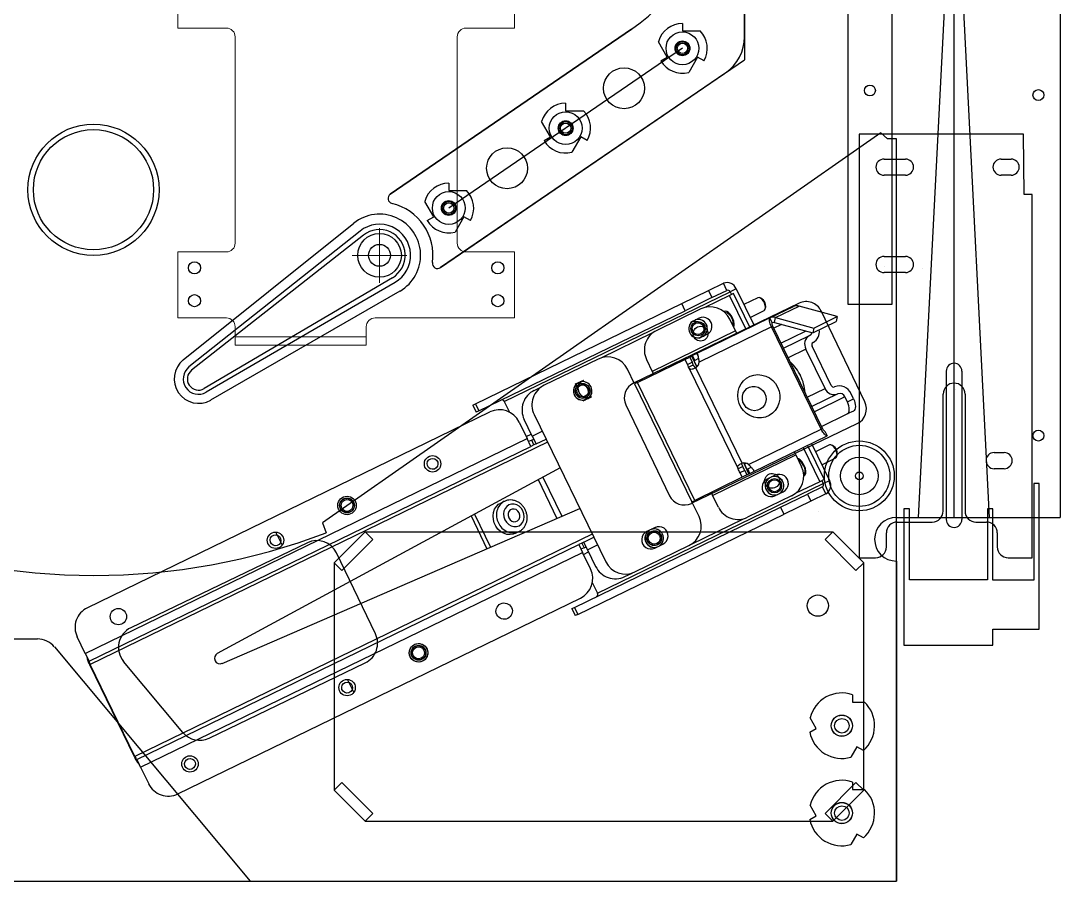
# Model space of a CAD drawing. Extents: x 407 to 427.3, y 512.5 to 558.5.
# Drawn here: x 415.35 to 427.25, y 512.5 to 522.35 of the extents above; entities that cross this region are included whole.
import ezdxf

# ---------------------------------------------------------------- set-up
doc = ezdxf.new("R2010")
doc.units = 0
doc.header["$LTSCALE"] = 2.6966
doc.header["$MEASUREMENT"] = 0
for name, color, linetype in [('Z0_BOTCOMP', 4, 'Continuous'), ('Z0_CUT250', 6, 'Continuous'), ('Z0_CUT500', 5, 'Continuous'), ('Z0_PLASTICS', 37, 'Continuous'), ('Z0_RUBBER', 6, 'Continuous'), ('Z0_TOPCOMP', 6, 'Continuous')]:
    doc.layers.add(name, color=color, linetype=linetype)

msp = doc.modelspace()

# ---------------------------------------------------------------- linework, layer by layer
at = {"layer": 'Z0_BOTCOMP', "color": 4, "linetype": 'Continuous', "lineweight": 25}
for p, q in [((424.821, 519.102), (424.821, 524.513)), ((425.321, 524.513), (425.321, 519.102)), ((422.925, 522.32), (422.925, 522.235)), ((422.925, 522.235), (423.128, 522.235)), ((422.752, 521.935), (422.65, 522.111)), ((422.678, 521.893), (422.752, 521.935)), ((423.098, 521.935), (422.997, 521.759)), ((423.172, 521.893), (423.098, 521.935)), ((421.588, 521.406), (421.588, 521.321)), ((421.588, 521.321), (421.791, 521.321)), ((421.415, 521.021), (421.313, 521.197)), ((421.341, 520.978), (421.415, 521.021)), ((421.761, 521.021), (421.659, 520.845)), ((421.835, 520.978), (421.761, 521.021)), ((424.95, 521.052), (424.95, 516.202)), ((426.83, 521.052), (424.95, 521.052)), ((426.837, 520.362), (426.83, 521.052)), ((425.233, 520.767), (425.478, 520.767)), ((426.573, 520.767), (426.688, 520.767)), ((425.14, 520.675), (425.14, 520.675)), ((425.57, 520.675), (425.57, 520.675)), ((426.48, 520.675), (426.48, 520.675)), ((426.78, 520.675), (426.78, 520.675)), ((425.478, 520.582), (425.233, 520.582)), ((426.688, 520.582), (426.573, 520.582)), ((420.25, 520.492), (420.25, 520.407)), ((420.25, 520.407), (420.453, 520.407)), ((420.077, 520.107), (419.976, 520.283)), ((426.93, 520.362), (426.837, 520.362)), ((426.93, 516.202), (426.93, 520.362)), ((420.003, 520.064), (420.077, 520.107)), ((420.423, 520.107), (420.322, 519.931)), ((420.497, 520.064), (420.423, 520.107)), ((425.233, 519.652), (425.478, 519.652)), ((425.478, 519.467), (425.233, 519.467)), ((425.241, 519.539), (425.241, 519.539)), ((425.67, 519.513), (425.67, 519.513)), ((423.224, 519.262), (423.395, 519.345)), ((423.434, 519.264), (423.395, 519.345)), ((420.885, 517.991), (423.471, 519.248)), ((422.917, 519.112), (423.224, 519.262)), ((423.463, 519.206), (423.18, 519.068)), ((423.224, 519.262), (423.263, 519.181)), ((423.263, 519.181), (423.434, 519.264)), ((423.51, 519.228), (423.463, 519.206)), ((423.653, 518.815), (423.463, 519.206)), ((423.541, 519.282), (423.471, 519.248)), ((423.471, 519.248), (423.486, 519.217)), ((423.7, 518.837), (423.51, 519.228)), ((423.541, 519.282), (423.746, 518.86)), ((420.556, 517.964), (422.917, 519.112)), ((422.956, 519.031), (422.917, 519.112)), ((423.263, 519.181), (422.956, 519.031)), ((423.788, 519.18), (423.629, 519.102)), ((423.789, 519.18), (423.788, 519.18)), ((423.804, 519.181), (423.789, 519.18)), ((423.82, 519.174), (423.804, 519.181)), ((423.833, 519.168), (423.816, 519.177)), ((423.837, 519.16), (423.82, 519.174)), ((423.852, 519.14), (423.837, 519.16)), ((423.865, 519.116), (423.852, 519.14)), ((423.873, 519.091), (423.865, 519.116)), ((423.876, 519.068), (423.873, 519.091)), ((423.992, 518.953), (424.261, 519.084)), ((424.698, 518.964), (424.261, 519.084)), ((425.321, 519.102), (424.821, 519.102)), ((420.595, 517.884), (422.956, 519.031)), ((423.134, 519.051), (422.63, 518.806)), ((423.414, 519.025), (423.399, 519.021)), ((423.414, 519.025), (423.399, 519.021)), ((423.415, 519.025), (423.402, 519.022)), ((423.432, 519.021), (423.414, 519.025)), ((423.433, 519.021), (423.414, 519.025)), ((423.433, 519.021), (423.415, 519.025)), ((423.452, 519.009), (423.432, 519.021)), ((423.452, 519.009), (423.433, 519.021)), ((423.452, 519.009), (423.433, 519.021)), ((423.471, 518.99), (423.452, 519.009)), ((423.471, 518.99), (423.452, 519.009)), ((423.471, 518.99), (423.452, 519.009)), ((423.489, 518.966), (423.471, 518.99)), ((423.489, 518.966), (423.471, 518.99)), ((423.489, 518.966), (423.471, 518.99)), ((423.503, 518.938), (423.489, 518.966)), ((423.503, 518.938), (423.489, 518.966)), ((423.503, 518.938), (423.489, 518.966)), ((423.7, 518.955), (423.86, 519.032)), ((423.86, 519.032), (423.865, 519.036)), ((423.865, 519.036), (423.873, 519.048)), ((423.873, 519.048), (423.876, 519.068)), ((423.875, 519.056), (423.878, 519.075)), ((423.927, 518.948), (424.195, 519.078)), ((423.02, 518.901), (423.112, 518.946)), ((423.927, 518.948), (423.091, 518.541)), ((423.945, 518.845), (423.115, 518.442)), ((423.533, 518.801), (423.468, 518.936)), ((423.513, 518.91), (423.503, 518.938)), ((423.513, 518.909), (423.503, 518.938)), ((423.513, 518.909), (423.503, 518.938)), ((423.518, 518.882), (423.513, 518.91)), ((423.518, 518.882), (423.513, 518.909)), ((423.518, 518.882), (423.513, 518.909)), ((423.513, 518.843), (423.517, 518.858)), ((423.513, 518.843), (423.517, 518.858)), ((423.513, 518.843), (423.517, 518.857)), ((423.517, 518.857), (423.518, 518.882)), ((423.517, 518.858), (423.518, 518.882)), ((423.517, 518.858), (423.518, 518.882)), ((423.92, 518.936), (423.923, 518.943)), ((423.92, 518.925), (423.92, 518.936)), ((423.921, 518.912), (423.92, 518.925)), ((423.925, 518.897), (423.921, 518.912)), ((423.923, 518.943), (423.927, 518.948)), ((423.93, 518.88), (423.925, 518.897)), ((423.953, 518.894), (423.927, 518.948)), ((423.937, 518.863), (423.93, 518.88)), ((423.945, 518.845), (423.937, 518.863)), ((423.96, 518.853), (423.945, 518.845)), ((424.513, 517.676), (423.945, 518.845)), ((423.951, 518.889), (423.952, 518.892)), ((423.951, 518.885), (423.951, 518.889)), ((423.951, 518.88), (423.951, 518.885)), ((423.952, 518.873), (423.951, 518.88)), ((423.952, 518.892), (423.953, 518.894)), ((423.955, 518.867), (423.952, 518.873)), ((423.957, 518.86), (423.955, 518.867)), ((423.96, 518.853), (423.957, 518.86)), ((424.529, 517.684), (423.96, 518.853)), ((424.061, 518.874), (423.971, 518.83)), ((423.979, 518.896), (423.992, 518.953)), ((423.979, 518.896), (424.417, 518.776)), ((423.992, 518.953), (424.43, 518.833)), ((424.417, 518.776), (424.685, 518.906)), ((424.43, 518.833), (424.698, 518.964)), ((424.698, 518.964), (424.685, 518.906)), ((421.994, 518.491), (422.587, 518.78)), ((423.533, 518.801), (422.58, 518.337)), ((423.204, 518.757), (423.112, 518.713)), ((423.551, 518.765), (423.533, 518.801)), ((424.053, 518.661), (424.335, 518.798)), ((424.082, 518.602), (424.381, 518.747)), ((424.381, 518.747), (424.381, 518.747)), ((424.43, 518.833), (424.417, 518.776)), ((424.628, 518.176), (424.409, 518.626)), ((424.42, 518.666), (424.42, 518.666)), ((422.954, 518.474), (423.008, 518.501)), ((423.031, 518.512), (423.008, 518.501)), ((423.008, 518.501), (423.036, 518.441)), ((423.035, 518.514), (423.031, 518.512)), ((423.031, 518.512), (423.091, 518.389)), ((423.031, 518.512), (423.031, 518.512)), ((423.091, 518.389), (423.031, 518.512)), ((423.041, 518.517), (423.035, 518.514)), ((423.061, 518.46), (423.035, 518.514)), ((423.091, 518.541), (423.041, 518.517)), ((423.068, 518.463), (423.041, 518.517)), ((423.102, 518.517), (423.091, 518.541)), ((424.339, 518.592), (424.135, 518.493)), ((424.558, 518.142), (424.339, 518.592)), ((421.961, 518.478), (421.343, 518.178)), ((422.409, 518.209), (422.954, 518.474)), ((422.514, 518.472), (422.58, 518.337)), ((422.954, 518.474), (422.982, 518.414)), ((422.982, 518.414), (423.036, 518.441)), ((422.995, 518.386), (423.562, 517.221)), ((422.996, 518.385), (423.049, 518.412)), ((423.061, 518.46), (423.057, 518.458)), ((423.068, 518.463), (423.061, 518.46)), ((423.11, 518.483), (423.068, 518.463)), ((423.609, 517.285), (423.078, 518.378)), ((423.086, 518.4), (423.106, 518.409)), ((422.377, 518.194), (422.295, 518.363)), ((422.58, 518.337), (422.598, 518.301)), ((423.625, 518.23), (423.66, 518.259)), ((423.66, 518.259), (423.7, 518.281)), ((423.7, 518.281), (423.744, 518.295)), ((423.744, 518.295), (423.789, 518.299)), ((423.789, 518.299), (423.835, 518.295)), ((423.835, 518.295), (423.879, 518.282)), ((423.879, 518.282), (423.921, 518.261)), ((423.921, 518.261), (423.958, 518.232)), ((424.231, 518.297), (424.246, 518.268)), ((424.246, 518.268), (424.258, 518.24)), ((421.229, 518.119), (421.312, 518.16)), ((421.791, 518.234), (421.698, 518.189)), ((422.409, 518.209), (422.377, 518.194)), ((422.377, 518.194), (423.033, 516.845)), ((423.065, 516.86), (422.409, 518.209)), ((423.562, 518.108), (423.576, 518.153)), ((423.576, 518.153), (423.597, 518.194)), ((423.597, 518.194), (423.625, 518.23)), ((423.639, 518.115), (423.663, 518.139)), ((423.663, 518.139), (423.692, 518.155)), ((423.692, 518.155), (423.725, 518.164)), ((423.725, 518.164), (423.759, 518.164)), ((423.759, 518.164), (423.792, 518.155)), ((423.792, 518.155), (423.822, 518.138)), ((423.822, 518.138), (423.848, 518.114)), ((423.958, 518.232), (423.989, 518.197)), ((423.989, 518.197), (424.014, 518.156)), ((424.014, 518.156), (424.031, 518.112)), ((424.354, 518.043), (424.558, 518.142)), ((424.666, 518.16), (424.666, 518.16)), ((421.79, 518), (421.882, 518.045)), ((423.558, 518.062), (423.562, 518.108)), ((423.562, 518.014), (423.558, 518.062)), ((423.575, 517.969), (423.562, 518.014)), ((423.611, 518.018), (423.612, 518.052)), ((423.618, 517.983), (423.611, 518.018)), ((423.612, 518.052), (423.622, 518.086)), ((423.622, 518.086), (423.639, 518.115)), ((423.848, 518.114), (423.867, 518.084)), ((423.867, 518.084), (423.878, 518.051)), ((423.882, 518.016), (423.876, 517.982)), ((423.878, 518.051), (423.882, 518.016)), ((424.039, 518.018), (424.03, 517.972)), ((424.031, 518.112), (424.039, 518.065)), ((424.039, 518.065), (424.039, 518.018)), ((424.705, 518.079), (424.407, 517.934)), ((424.786, 518.045), (424.436, 517.875)), ((424.705, 518.079), (424.705, 518.079)), ((424.813, 517.989), (424.786, 518.045)), ((424.813, 517.989), (424.883, 518.023)), ((424.883, 518.023), (424.856, 518.079)), ((424.883, 518.023), (424.893, 518)), ((425.91, 516.737), (425.91, 518.077)), ((426.051, 518.129), (426.051, 518.129)), ((426.16, 518.077), (426.16, 516.737)), ((420.526, 517.95), (420.556, 517.964)), ((420.526, 517.95), (420.565, 517.869)), ((420.556, 517.964), (420.595, 517.884)), ((420.885, 517.991), (420.944, 517.869)), ((423.595, 517.926), (423.575, 517.969)), ((423.624, 517.888), (423.595, 517.926)), ((423.634, 517.952), (423.618, 517.983)), ((423.656, 517.925), (423.634, 517.952)), ((423.684, 517.904), (423.656, 517.925)), ((423.716, 517.891), (423.684, 517.904)), ((423.815, 517.903), (423.784, 517.891)), ((423.842, 517.924), (423.815, 517.903)), ((423.863, 517.95), (423.842, 517.924)), ((423.876, 517.982), (423.863, 517.95)), ((424.013, 517.929), (423.988, 517.89)), ((424.03, 517.972), (424.013, 517.929)), ((424.823, 517.966), (424.813, 517.989)), ((424.83, 517.943), (424.823, 517.966)), ((424.834, 517.921), (424.83, 517.943)), ((424.835, 517.901), (424.834, 517.921)), ((424.834, 517.883), (424.835, 517.901)), ((424.899, 517.902), (424.892, 517.89)), ((424.893, 518), (424.9, 517.978)), ((424.904, 517.917), (424.899, 517.902)), ((424.9, 517.978), (424.904, 517.956)), ((424.904, 517.956), (424.905, 517.935)), ((424.905, 517.935), (424.904, 517.917)), ((416.111, 515.631), (420.72, 517.872)), ((420.595, 517.884), (420.565, 517.869)), ((421.205, 517.596), (421.113, 517.785)), ((421.227, 517.843), (422.047, 516.157)), ((423.658, 517.855), (423.624, 517.888)), ((423.698, 517.83), (423.658, 517.855)), ((423.741, 517.813), (423.698, 517.83)), ((423.75, 517.886), (423.716, 517.891)), ((423.786, 517.804), (423.741, 517.813)), ((423.784, 517.891), (423.75, 517.886)), ((423.832, 517.805), (423.786, 517.804)), ((423.877, 517.814), (423.832, 517.805)), ((423.918, 517.832), (423.877, 517.814)), ((423.956, 517.858), (423.918, 517.832)), ((423.988, 517.89), (423.956, 517.858)), ((424.518, 517.706), (424.812, 517.849)), ((424.882, 517.883), (424.812, 517.849)), ((424.812, 517.849), (424.821, 517.856)), ((424.821, 517.856), (424.829, 517.868)), ((424.829, 517.868), (424.834, 517.883)), ((424.892, 517.89), (424.882, 517.883)), ((421.055, 517.757), (421.147, 517.567)), ((423.682, 517.272), (424.513, 517.676)), ((424.529, 517.684), (424.513, 517.676)), ((424.522, 517.659), (424.513, 517.676)), ((424.532, 517.642), (424.522, 517.659)), ((424.532, 517.677), (424.529, 517.684)), ((424.536, 517.67), (424.532, 517.677)), ((424.54, 517.664), (424.536, 517.67)), ((424.544, 517.66), (424.54, 517.664)), ((424.548, 517.656), (424.544, 517.66)), ((424.552, 517.653), (424.548, 517.656)), ((416.088, 515.108), (421.147, 517.567)), ((421.136, 517.59), (421.194, 517.619)), ((421.19, 517.478), (421.147, 517.567)), ((421.199, 517.549), (421.164, 517.532)), ((421.199, 517.549), (421.222, 517.56)), ((421.225, 517.495), (421.199, 517.549)), ((421.205, 517.596), (421.32, 517.652)), ((421.205, 517.596), (421.249, 517.506)), ((421.249, 517.506), (421.364, 517.562)), ((423.742, 517.19), (424.583, 517.599)), ((424.542, 517.628), (424.532, 517.642)), ((424.552, 517.616), (424.542, 517.628)), ((424.555, 517.652), (424.552, 517.653)), ((424.561, 517.607), (424.552, 517.616)), ((424.557, 517.653), (424.555, 517.652)), ((424.557, 517.653), (424.583, 517.599)), ((424.57, 517.601), (424.561, 517.607)), ((424.577, 517.598), (424.57, 517.601)), ((424.583, 517.599), (424.577, 517.598)), ((416.131, 515.018), (421.19, 517.478)), ((421.381, 517.527), (416.145, 514.981)), ((421.225, 517.495), (421.19, 517.478)), ((421.249, 517.506), (421.225, 517.495)), ((424.309, 517.466), (424.499, 517.074)), ((424.356, 517.488), (424.546, 517.097)), ((424.402, 517.511), (424.608, 517.088)), ((424.608, 517.494), (424.448, 517.416)), ((424.609, 517.494), (424.608, 517.494)), ((424.623, 517.495), (424.609, 517.494)), ((424.64, 517.488), (424.623, 517.495)), ((424.652, 517.481), (424.636, 517.49)), ((424.657, 517.474), (424.64, 517.488)), ((424.672, 517.453), (424.657, 517.474)), ((424.685, 517.43), (424.672, 517.453)), ((424.693, 517.405), (424.685, 517.43)), ((423.271, 516.916), (424.224, 517.38)), ((424.224, 517.38), (424.207, 517.416)), ((424.224, 517.38), (424.29, 517.245)), ((424.252, 517.335), (424.245, 517.338)), ((424.252, 517.335), (424.245, 517.337)), ((424.252, 517.335), (424.245, 517.337)), ((424.272, 517.323), (424.252, 517.335)), ((424.272, 517.323), (424.252, 517.335)), ((424.272, 517.323), (424.252, 517.335)), ((424.291, 517.304), (424.272, 517.323)), ((424.291, 517.304), (424.272, 517.323)), ((424.291, 517.304), (424.272, 517.323)), ((424.309, 517.28), (424.291, 517.304)), ((424.309, 517.28), (424.291, 517.304)), ((424.308, 517.28), (424.291, 517.304)), ((424.52, 517.268), (424.68, 517.346)), ((424.68, 517.346), (424.685, 517.349)), ((424.685, 517.349), (424.693, 517.362)), ((424.696, 517.381), (424.693, 517.405)), ((424.693, 517.362), (424.696, 517.381)), ((424.695, 517.37), (424.698, 517.388)), ((426.493, 517.407), (426.608, 517.407)), ((421.524, 517.233), (417.6, 515.107)), ((423.616, 517.248), (423.562, 517.221)), ((423.638, 517.203), (423.584, 517.176)), ((423.626, 517.288), (423.687, 517.163)), ((423.687, 517.163), (423.626, 517.288)), ((423.632, 517.275), (423.654, 517.286)), ((423.638, 517.203), (423.663, 517.151)), ((423.665, 517.219), (423.661, 517.217)), ((423.665, 517.219), (423.672, 517.222)), ((423.691, 517.165), (423.665, 517.219)), ((423.672, 517.222), (423.711, 517.241)), ((423.698, 517.168), (423.672, 517.222)), ((423.698, 517.168), (423.742, 517.19)), ((424.323, 517.252), (424.308, 517.28)), ((424.323, 517.252), (424.309, 517.28)), ((424.323, 517.252), (424.309, 517.28)), ((424.311, 517.258), (424.321, 517.231)), ((424.326, 517.182), (424.32, 517.165)), ((424.321, 517.231), (424.327, 517.205)), ((424.333, 517.223), (424.323, 517.252)), ((424.333, 517.223), (424.323, 517.252)), ((424.333, 517.223), (424.323, 517.252)), ((424.327, 517.205), (424.326, 517.182)), ((424.337, 517.196), (424.333, 517.223)), ((424.338, 517.196), (424.333, 517.223)), ((424.338, 517.196), (424.333, 517.223)), ((424.337, 517.171), (424.338, 517.196)), ((424.337, 517.171), (424.338, 517.196)), ((424.337, 517.171), (424.337, 517.196)), ((426.361, 517.221), (426.361, 517.221)), ((426.608, 517.222), (426.493, 517.222)), ((426.661, 517.203), (426.661, 517.203)), ((421.273, 517.097), (421.488, 516.654)), ((421.327, 517.126), (421.545, 516.679)), ((423.609, 517.125), (423.065, 516.86)), ((423.584, 517.176), (423.609, 517.125)), ((423.663, 517.151), (423.609, 517.125)), ((423.663, 517.151), (423.687, 517.163)), ((423.691, 517.165), (423.687, 517.163)), ((423.687, 517.163), (423.687, 517.163)), ((423.691, 517.165), (423.698, 517.168)), ((423.987, 517.148), (423.895, 517.103)), ((424.499, 517.074), (424.217, 516.937)), ((424.32, 517.165), (424.314, 517.157)), ((424.315, 517.138), (424.319, 517.14)), ((424.315, 517.138), (424.32, 517.14)), ((424.317, 517.139), (424.319, 517.14)), ((424.319, 517.14), (424.33, 517.152)), ((424.319, 517.14), (424.331, 517.152)), ((424.32, 517.14), (424.331, 517.152)), ((424.33, 517.152), (424.337, 517.171)), ((424.331, 517.152), (424.337, 517.171)), ((424.331, 517.152), (424.337, 517.171)), ((424.546, 517.097), (424.499, 517.074)), ((424.522, 517.086), (424.538, 517.054)), ((424.538, 517.054), (424.608, 517.088)), ((421.952, 515.797), (424.538, 517.054)), ((423.253, 516.952), (423.271, 516.916)), ((423.986, 516.914), (424.079, 516.959)), ((424.528, 517.016), (424.356, 516.932)), ((424.567, 516.935), (424.528, 517.016)), ((420.821, 516.815), (420.844, 516.829)), ((420.885, 516.848), (420.845, 516.829)), ((423.033, 516.845), (423.065, 516.86)), ((423.115, 516.676), (423.033, 516.845)), ((423.337, 516.781), (423.271, 516.916)), ((424.174, 516.911), (423.671, 516.666)), ((424.049, 516.783), (424.356, 516.932)), ((424.396, 516.851), (424.088, 516.702)), ((424.356, 516.932), (424.396, 516.851)), ((424.567, 516.935), (424.396, 516.851)), ((417.655, 514.994), (421.75, 516.768)), ((420.757, 516.682), (420.762, 516.722)), ((420.762, 516.722), (420.775, 516.758)), ((420.775, 516.758), (420.795, 516.79)), ((420.795, 516.79), (420.821, 516.815)), ((420.882, 516.737), (420.878, 516.705)), ((420.878, 516.705), (420.881, 516.671)), ((420.894, 516.767), (420.882, 516.737)), ((420.913, 516.791), (420.894, 516.767)), ((420.938, 516.808), (420.913, 516.791)), ((420.938, 516.733), (420.93, 516.71)), ((420.93, 516.71), (420.93, 516.685)), ((420.967, 516.817), (420.938, 516.808)), ((420.954, 516.75), (420.938, 516.733)), ((420.974, 516.76), (420.954, 516.75)), ((420.997, 516.817), (420.967, 516.817)), ((420.997, 516.761), (420.974, 516.76)), ((421.028, 516.808), (420.997, 516.817)), ((421.02, 516.754), (420.997, 516.761)), ((421.04, 516.738), (421.02, 516.754)), ((421.056, 516.792), (421.028, 516.808)), ((421.054, 516.717), (421.04, 516.738)), ((421.062, 516.692), (421.054, 516.717)), ((421.081, 516.768), (421.056, 516.792)), ((421.099, 516.739), (421.081, 516.768)), ((421.111, 516.706), (421.099, 516.739)), ((421.114, 516.672), (421.111, 516.706)), ((421.688, 515.635), (424.049, 516.783)), ((424.088, 516.702), (424.049, 516.783)), ((420.505, 516.681), (420.687, 516.307)), ((420.545, 516.702), (420.729, 516.325)), ((420.76, 516.642), (420.757, 516.682)), ((420.77, 516.602), (420.76, 516.642)), ((420.789, 516.565), (420.77, 516.602)), ((420.881, 516.671), (420.893, 516.638)), ((420.893, 516.638), (420.911, 516.609)), ((420.911, 516.609), (420.936, 516.585)), ((420.93, 516.685), (420.938, 516.66)), ((420.936, 516.585), (420.964, 516.569)), ((420.938, 516.66), (420.952, 516.639)), ((420.952, 516.639), (420.972, 516.623)), ((420.972, 516.623), (420.995, 516.616)), ((420.995, 516.616), (421.018, 516.617)), ((421.018, 516.617), (421.038, 516.627)), ((421.038, 516.627), (421.054, 516.644)), ((421.054, 516.644), (421.062, 516.667)), ((421.054, 516.569), (421.079, 516.586)), ((421.062, 516.667), (421.062, 516.692)), ((421.079, 516.586), (421.098, 516.61)), ((421.098, 516.61), (421.11, 516.64)), ((421.11, 516.64), (421.114, 516.672)), ((421.728, 515.554), (424.088, 516.702)), ((423.03, 516.36), (423.624, 516.649)), ((425.385, 516.612), (425.785, 516.612)), ((426.285, 516.612), (426.405, 516.612)), ((421.893, 516.474), (416.657, 513.928)), ((418.342, 516.35), (418.271, 516.497)), ((420.813, 516.531), (420.789, 516.565)), ((420.843, 516.504), (420.813, 516.531)), ((420.878, 516.484), (420.843, 516.504)), ((420.914, 516.471), (420.878, 516.484)), ((420.951, 516.468), (420.914, 516.471)), ((420.987, 516.473), (420.951, 516.468)), ((420.964, 516.569), (420.995, 516.56)), ((421.013, 516.483), (420.987, 516.473)), ((420.995, 516.56), (421.025, 516.56)), ((421.013, 516.483), (421.053, 516.502)), ((421.025, 516.56), (421.054, 516.569)), ((422.611, 516.548), (422.518, 516.503)), ((425.26, 516.327), (425.26, 516.487)), ((426.53, 516.487), (426.53, 516.327)), ((416.678, 513.894), (421.737, 516.354)), ((421.772, 516.371), (421.737, 516.354)), ((421.737, 516.354), (421.78, 516.264)), ((421.795, 516.382), (421.772, 516.371)), ((421.772, 516.371), (421.798, 516.317)), ((421.795, 516.382), (421.91, 516.438)), ((421.839, 516.293), (421.795, 516.382)), ((421.839, 516.293), (421.954, 516.349)), ((422.61, 516.314), (422.702, 516.359)), ((416.722, 513.805), (421.78, 516.264)), ((421.798, 516.317), (421.763, 516.3)), ((421.872, 516.075), (421.78, 516.264)), ((421.791, 516.241), (421.85, 516.27)), ((421.798, 516.317), (421.821, 516.328)), ((421.839, 516.293), (421.931, 516.103)), ((422.381, 516.042), (423, 516.342)), ((424.95, 516.202), (425.135, 516.202)), ((426.655, 516.202), (426.93, 516.202)), ((422.265, 515.988), (422.348, 516.028)), ((421.893, 515.919), (421.952, 515.797)), ((417.148, 513.5), (421.757, 515.741)), ((421.658, 515.621), (421.688, 515.635)), ((421.688, 515.635), (421.728, 515.554)), ((421.658, 515.621), (421.698, 515.54)), ((421.728, 515.554), (421.698, 515.54)), ((416.088, 515.108), (415.996, 515.297)), ((416.088, 515.108), (416.131, 515.018)), ((416.131, 515.018), (416.105, 515.072)), ((416.105, 515.072), (416.105, 515.072)), ((416.131, 515.018), (416.131, 515.018)), ((416.145, 514.981), (416.139, 514.978)), ((416.651, 513.925), (416.139, 514.978)), ((416.657, 513.928), (416.145, 514.981)), ((419.162, 514.663), (419.091, 514.811)), ((424.871, 514.635), (424.871, 514.55)), ((424.871, 514.55), (425.01, 514.55)), ((424.456, 514.25), (424.386, 514.371)), ((424.382, 514.208), (424.456, 514.25)), ((424.923, 514.04), (424.854, 513.92)), ((424.997, 513.998), (424.923, 514.04)), ((416.657, 513.928), (416.651, 513.925)), ((416.722, 513.805), (416.678, 513.894)), ((416.678, 513.894), (416.678, 513.894)), ((416.678, 513.894), (416.704, 513.84)), ((416.704, 513.84), (416.704, 513.84)), ((416.722, 513.805), (416.814, 513.615)), ((424.871, 513.635), (424.871, 513.55)), ((424.871, 513.55), (425.01, 513.55)), ((424.456, 513.25), (424.386, 513.371)), ((424.382, 513.208), (424.456, 513.25)), ((424.923, 513.04), (424.854, 512.92)), ((424.997, 512.998), (424.923, 513.04))]:
    msp.add_line(p, q, dxfattribs=at)
at = {"layer": 'Z0_BOTCOMP', "color": 4, "linetype": 'Continuous', "lineweight": 5}
for p, q in [((417.148, 522.267), (417.148, 523.022)), ((421.002, 523.022), (421.002, 522.267)), ((417.148, 522.267), (417.704, 522.267)), ((420.447, 522.267), (421.002, 522.267)), ((417.804, 519.804), (417.804, 522.167)), ((420.346, 519.804), (420.346, 522.167)), ((419.457, 519.352), (419.457, 519.977)), ((417.704, 519.704), (417.148, 519.704)), ((417.148, 518.948), (417.148, 519.704)), ((421.002, 519.704), (420.447, 519.704)), ((421.002, 518.948), (421.002, 519.704)), ((419.77, 519.665), (419.144, 519.665)), ((417.148, 518.948), (417.704, 518.948)), ((417.804, 518.848), (417.804, 518.638)), ((419.305, 518.638), (419.305, 518.848)), ((419.406, 518.948), (421.002, 518.948)), ((417.804, 518.731), (419.305, 518.731)), ((417.804, 518.638), (419.305, 518.638)), ((424.48, 516.737), (424.48, 516.737)), ((424.48, 516.737), (424.48, 516.737))]:
    msp.add_line(p, q, dxfattribs=at)
at = {"layer": 'Z0_BOTCOMP', "color": 4, "linetype": 'Continuous', "lineweight": 25}
for centre, radius in [((422.925, 522.035), 0.085), ((422.925, 522.035), 0.059), ((421.588, 521.121), 0.085), ((421.588, 521.121), 0.059), ((420.25, 520.207), 0.085), ((420.25, 520.207), 0.059), ((423.104, 518.826), 0.082), ((420.064, 517.278), 0.0938), ((423.979, 517.027), 0.082), ((423.979, 517.027), 0.068), ((419.085, 516.802), 0.106), ((419.085, 516.802), 0.106), ((418.266, 516.403), 0.0938), ((416.467, 515.529), 0.0938), ((419.904, 515.115), 0.106), ((419.086, 514.717), 0.0938), ((424.75, 514.28), 0.121), ((424.75, 514.28), 0.0835), ((417.287, 513.843), 0.0938), ((424.75, 513.28), 0.121), ((424.75, 513.28), 0.0835)]:
    msp.add_circle(centre, radius, dxfattribs=at)
for centre, radius, start, end in [((422.925, 522.035), 0.285, 90, 164.5679), ((422.925, 522.035), 0.285, -30, 44.5679), ((422.925, 522.035), 0.285, -150, -75.4321), ((421.588, 521.121), 0.285, 90, 164.5679), ((421.588, 521.121), 0.285, -30, 44.5679), ((421.588, 521.121), 0.285, -150, -75.4321), ((425.233, 520.675), 0.0925, 90, 180), ((425.478, 520.675), 0.0925, 0, 90), ((426.573, 520.675), 0.0925, 90, 180), ((426.688, 520.675), 0.0925, 0, 90), ((425.233, 520.675), 0.0925, 180, -90), ((425.478, 520.675), 0.0925, -90, 0), ((426.573, 520.675), 0.0925, 180, -90), ((426.688, 520.675), 0.0925, -90, 0), ((420.25, 520.207), 0.285, 90, 164.5679), ((420.25, 520.207), 0.285, -30, 44.5679), ((420.25, 520.207), 0.285, -150, -75.4321), ((425.233, 519.56), 0.0925, 90, 180), ((425.233, 519.56), 0.0925, 180, -90), ((425.478, 519.56), 0.0925, 0, 90), ((425.478, 519.56), 0.0925, -90, 0), ((421.452, 517.953), 0.25, 115.9302, -154.0693), ((426.035, 518.077), 0.125, 90, 180), ((426.035, 518.077), 0.125, 0, 90), ((426.493, 517.315), 0.0925, 90, 180), ((426.493, 517.315), 0.0925, 180, -90), ((426.608, 517.315), 0.0925, 0, 90), ((426.608, 517.315), 0.0925, -90, 0), ((424.065, 517.135), 0.25, -64.0694, 25.9303), ((423.561, 516.891), 0.25, -154.0696, -64.0695), ((425.785, 516.737), 0.125, -90, 0), ((426.285, 516.737), 0.125, 180, -90), ((425.385, 516.487), 0.125, 90, 180), ((426.405, 516.487), 0.125, 0, 90), ((425.135, 516.327), 0.125, -90, 0), ((426.655, 516.327), 0.125, 180, -90), ((422.272, 516.266), 0.25, -154.0693, -64.0696), ((422.156, 516.213), 0.25, -154.0696, -64.0696), ((424.75, 514.28), 0.375, 71.1354, 166.023), ((424.75, 514.28), 0.375, -48.8646, 46.023), ((424.75, 514.28), 0.375, -168.8646, -73.977), ((417.038, 513.725), 0.25, -154.0699, -64.0693), ((424.75, 513.28), 0.375, 71.1354, 166.023), ((424.75, 513.28), 0.375, -48.8646, 46.023), ((424.75, 513.28), 0.375, -168.8646, -73.977)]:
    msp.add_arc(centre, radius, start, end, dxfattribs=at)
for centre, major_axis, start_param, end_param in [((419.457, 519.665), (-0.25, 0), 4.712389, 10.995574), ((420.812, 519.522), (-0.069, 0), 4.712389, 10.995574), ((423.436, 519.24), (0.105, 0.042), 0, 1.560525), ((420.812, 519.146), (-0.069, 0), 4.712389, 10.995574), ((423.445, 519.238), (0.0261, 0.0106), 0, 1.560466), ((423.243, 518.826), (-0.109, 0.225), 4.712389, 6.28318), ((423.78, 519.085), (0.0979, -0.01), 0, 1.107818), ((424.236, 518.994), (0.025, 0.0898), 0, 0.721327), ((423.403, 518.918), (0.0876, 0.0261), 0, 1.166155), ((423.104, 518.826), (-0.059, 0.0881), 0, 2.866652), ((423.104, 518.826), (-0.0866, -0.0619), 4.712389, 7.517903), ((423.104, 518.826), (0.0612, 0.0297), 4.712389, 10.995574), ((423.104, 518.826), (0.105, -0.013), 0, 2.012069), ((423.104, 518.826), (0.0866, 0.0619), 4.712389, 7.517925), ((423.158, 518.852), (0.0459, -0.0944), 0, 3.141593), ((423.387, 518.884), (0.118, -0.024), 0, 0.726157), ((423.967, 518.864), (0.025, 0.0898), 0, 0.721358), ((423.969, 518.86), (-0.0359, 0.01), 4.712389, 5.433891), ((422.739, 518.581), (-0.109, 0.225), 0, 1.570805), ((423.104, 518.826), (0.0881, 0.059), 4.712389, 5.567043), ((424.438, 518.649), (-0.0576, 0.0984), 0, 1.56049), ((424.357, 518.795), (0.0475, 0.0239), 4.712389, 5.506865), ((424.355, 518.787), (0.065, -0.121), 0, 1.254608), ((424.435, 518.641), (-0.0254, -0.0148), 4.712389, 6.272931), ((422.07, 518.253), (-0.109, 0.225), 4.712389, 6.28318), ((421.716, 517.809), (1.28, 0.576), 0, 0.022713), ((421.769, 517.836), (1.28, 0.576), 0, 0.022713), ((423.031, 518.448), (0.0698, 0.0467), 4.712389, 5.621516), ((423.811, 518.057), (0.468, 0.227), 0, 0.382714), ((423.811, 518.057), (0.518, 0.037), 0, 0.382714), ((421.783, 518.113), (-0.0619, 0.0866), 0, 2.805514), ((421.783, 518.113), (-0.059, 0.0881), 0, 0.854654), ((421.783, 518.113), (0.0737, 0.0359), 4.712389, 10.995574), ((421.783, 518.113), (0.0612, 0.0297), 4.712389, 10.995574), ((421.783, 518.113), (0.0881, 0.059), 4.712389, 7.579062), ((421.783, 518.113), (0.0866, 0.0619), 4.712389, 7.517925), ((424.663, 518.185), (0.043, -0.106), 4.712389, 6.272879), ((424.655, 518.187), (-0.0272, -0.0111), 0, 1.560542), ((424.72, 518.024), (0.136, 0.055), 0, 1.560516), ((420.859, 517.981), (-0.0106, 0.0261), 4.712389, 6.272943), ((421.338, 517.894), (-0.109, 0.225), 0, 1.570805), ((421.783, 518.113), (-0.105, 0.013), 0, 2.012038), ((424.728, 518.022), (0.0575, 0.0234), 0, 1.560536), ((420.83, 517.647), (0.225, 0.109), 0, 1.570791), ((424.6, 517.398), (0.01, 0.0979), 4.712389, 5.820207), ((424.199, 517.213), (-0.045, 0.111), 4.712389, 5.438546), ((422.301, 516.554), (1.284, 0.622), 0, 0.035247), ((423.632, 517.204), (0.0504, 0.068), 0, 0.911864), ((422.357, 516.582), (1.281, 0.621), 0, 0.035327), ((423.941, 517.008), (-0.0944, -0.0459), 4.712389, 7.853982), ((423.979, 517.027), (-0.0619, 0.0866), 0, 2.805514), ((423.979, 517.027), (-0.059, 0.0881), 0, 0.854654), ((423.979, 517.027), (0.0881, 0.059), 4.712389, 7.579062), ((423.979, 517.027), (0.0619, -0.0866), 0, 2.805536), ((424.033, 517.053), (0.0459, -0.0944), 0, 3.141593), ((424.51, 517.032), (0.0974, 0.057), 4.712389, 6.272886), ((423.979, 517.027), (-0.013, -0.105), 4.712389, 6.724427), ((424.513, 517.04), (0.0142, -0.0243), 0, 1.560353), ((419.085, 516.802), (0.0737, 0.0359), 4.712389, 10.995574), ((420.974, 516.693), (-0.089, 0.156), 0, 1.578379), ((420.986, 516.669), (0.066, -0.167), 4.712389, 6.2821), ((422.89, 516.567), (0.109, -0.225), 0, 1.570791), ((422.564, 516.409), (-0.0944, -0.0459), 4.712389, 7.853982), ((422.602, 516.427), (-0.0866, -0.0619), 4.712389, 7.517903), ((422.602, 516.427), (-0.0881, -0.059), 4.712389, 5.567043), ((422.602, 516.427), (0.0881, 0.059), 4.712389, 7.579062), ((422.602, 516.427), (0.0866, 0.0619), 4.712389, 7.517925), ((422.656, 516.453), (0.0459, -0.0944), 0, 3.141593), ((422.602, 516.427), (-0.013, -0.105), 4.712389, 6.724427), ((421.648, 515.966), (0.225, 0.109), 4.712389, 6.28318), ((421.928, 515.783), (0.0142, -0.0243), 0, 1.560441), ((420.884, 515.592), (0.0843, 0.041), 4.712389, 10.995574), ((416.221, 515.406), (-0.109, 0.225), 0, 1.570805), ((419.904, 515.115), (0.0612, 0.0297), 4.712389, 10.995574), ((416.341, 515.104), (0.032, -0.236), 4.712389, 5.135518), ((417.63, 515.052), (-0.0548, -0.03), 4.712389, 7.756973), ((416.225, 515.031), (-0.0934, -0.0125), 0, 0.423202), ((416.875, 514.006), (-0.224, -0.081), 0, 0.423129), ((416.746, 513.96), (-0.0886, -0.0323), 0, 0.423202)]:
    msp.add_ellipse(centre, major_axis=major_axis, ratio=1, start_param=start_param, end_param=end_param, dxfattribs=at)
for centre, major_axis in [((417.339, 519.522), (0, 0.069)), ((417.339, 519.146), (0, 0.069)), ((419.085, 516.802), (0.0297, -0.0612)), ((422.602, 516.427), (0.0359, -0.0737)), ((422.602, 516.427), (0.0297, -0.0612)), ((419.904, 515.115), (0.0464, -0.0953)), ((419.904, 515.115), (0.0359, -0.0737))]:
    msp.add_ellipse(centre, major_axis=major_axis, ratio=1, dxfattribs=at)
at = {"layer": 'Z0_BOTCOMP', "color": 4, "linetype": 'Continuous', "lineweight": 25, "extrusion": (0, 0, -1)}
for centre, major_axis, start_param, end_param in [((423.066, 518.807), (0.0944, 0.0459), 4.712389, 7.853982), ((421.744, 518.095), (0.0944, 0.0459), 4.712389, 7.853982), ((421.837, 518.14), (0.0459, -0.0944), 0, 3.141593)]:
    msp.add_ellipse(centre, major_axis=major_axis, ratio=1, start_param=start_param, end_param=end_param, dxfattribs=at)
at = {"layer": 'Z0_BOTCOMP', "color": 4, "linetype": 'Continuous', "lineweight": 5}
for points in [[(417.775, 522.237), (417.756, 522.256), (417.73, 522.267), (417.704, 522.267)], [(417.804, 522.167), (417.804, 522.193), (417.793, 522.219), (417.775, 522.237)], [(420.376, 522.237), (420.357, 522.219), (420.346, 522.193), (420.346, 522.167)], [(420.447, 522.267), (420.42, 522.267), (420.395, 522.256), (420.376, 522.237)], [(417.775, 519.734), (417.793, 519.752), (417.804, 519.778), (417.804, 519.804)], [(420.346, 519.804), (420.346, 519.778), (420.357, 519.752), (420.376, 519.734)], [(417.704, 519.704), (417.73, 519.704), (417.756, 519.715), (417.775, 519.734)], [(420.376, 519.734), (420.395, 519.715), (420.42, 519.704), (420.447, 519.704)], [(417.775, 518.919), (417.756, 518.938), (417.73, 518.948), (417.704, 518.948)], [(417.804, 518.848), (417.804, 518.875), (417.793, 518.9), (417.775, 518.919)], [(419.335, 518.919), (419.316, 518.9), (419.305, 518.875), (419.305, 518.848)], [(419.406, 518.948), (419.379, 518.948), (419.354, 518.938), (419.335, 518.919)]]:
    msp.add_open_spline(points, degree=3, dxfattribs=at)
at = {"layer": 'Z0_BOTCOMP', "color": 4, "linetype": 'Continuous', "lineweight": 25}
for points, knots in [([(423.091, 518.541), (423.092, 518.541), (423.093, 518.541), (423.097, 518.535), (423.1, 518.526), (423.103, 518.516), (423.105, 518.502), (423.108, 518.486), (423.111, 518.465), (423.114, 518.45), (423.115, 518.442)], [0, 0, 0, 0, 0.148994, 0.281429, 0.398041, 0.499918, 0.59916, 0.715052, 0.848475, 1, 1, 1, 1]), ([(423.078, 518.378), (423.072, 518.375), (423.06, 518.369), (423.042, 518.362), (423.024, 518.357), (423.006, 518.365), (423, 518.378), (422.996, 518.385)], [0, 0, 0, 0, 0.151889, 0.285791, 0.50097, 0.719492, 1, 1, 1, 1]), ([(423.078, 518.38), (423.077, 518.38), (423.074, 518.38), (423.071, 518.381), (423.066, 518.385), (423.058, 518.395), (423.053, 518.405), (423.049, 518.412)], [0, 0, 0, 0, 0.064265, 0.182494, 0.321973, 0.502958, 1, 1, 1, 1]), ([(423.562, 517.221), (423.559, 517.228), (423.554, 517.24), (423.56, 517.258), (423.574, 517.269), (423.591, 517.278), (423.603, 517.283), (423.609, 517.285)], [0, 0, 0, 0, 0.282736, 0.498991, 0.716433, 0.849778, 1, 1, 1, 1]), ([(423.616, 517.248), (423.612, 517.254), (423.608, 517.263), (423.606, 517.274), (423.607, 517.279), (423.608, 517.283), (423.609, 517.284), (423.609, 517.284)], [0, 0, 0, 0, 0.518904, 0.707406, 0.852179, 0.980964, 1, 1, 1, 1]), ([(423.682, 517.272), (423.688, 517.266), (423.698, 517.254), (423.712, 517.238), (423.723, 517.226), (423.732, 517.216), (423.738, 517.207), (423.742, 517.199), (423.744, 517.192), (423.742, 517.19), (423.742, 517.19)], [0, 0, 0, 0, 0.151212, 0.284538, 0.40055, 0.500131, 0.601478, 0.717891, 0.850483, 1, 1, 1, 1]), ([(421.052, 516.502), (421.062, 516.507), (421.082, 516.519), (421.107, 516.543), (421.127, 516.573), (421.141, 516.606), (421.148, 516.643), (421.148, 516.681), (421.14, 516.719), (421.126, 516.755), (421.105, 516.788), (421.079, 516.817), (421.047, 516.84), (421.013, 516.856), (420.976, 516.865), (420.939, 516.865), (420.908, 516.859), (420.892, 516.851), (420.886, 516.848)], [0, 0, 0, 0, 0.060458, 0.122957, 0.185468, 0.248373, 0.311897, 0.376093, 0.440885, 0.506152, 0.571783, 0.637665, 0.703659, 0.76955, 0.835043, 0.89984, 0.963781, 1, 1, 1, 1])]:
    msp.add_open_spline(points, degree=3, knots=knots, dxfattribs=at)
at = {"layer": 'Z0_CUT250', "color": 3, "linetype": 'Continuous', "lineweight": 25}
msp.add_circle((416.182, 520.416), 0.751, dxfattribs=at)
at = {"layer": 'Z0_CUT500', "color": 5, "linetype": 'Continuous', "lineweight": 25}
for p, q in [((427.25, 558.5), (427.25, 516.665)), ((424.262, 519.116), (422.365, 518.203)), ((425.013, 517.989), (424.512, 519.029)), ((425.945, 518.34), (425.945, 516.64)), ((426.125, 518.34), (426.125, 516.64)), ((422.278, 517.953), (422.778, 516.913)), ((423.028, 516.826), (424.925, 517.739)), ((425.375, 516.665), (427.25, 516.665)), ((418.631, 516.375), (416.609, 515.402)), ((419.41, 515.333), (418.964, 516.258)), ((425.375, 516.165), (425.375, 512.5)), ((412.108, 515.273), (415.542, 515.273)), ((415.734, 515.184), (417.977, 512.5)), ((417.205, 514.203), (416.526, 515.016)), ((417.506, 514.139), (419.293, 514.999)), ((417.977, 512.5), (425.375, 512.5))]:
    msp.add_line(p, q, dxfattribs=at)
for centre, radius in [((422.925, 522.035), 0.0825), ((422.256, 521.578), 0.234), ((425.071, 521.552), 0.0625), ((427, 521.5), 0.0625), ((421.588, 521.121), 0.0825), ((416.182, 520.416), 0.688), ((420.917, 520.662), 0.234), ((420.25, 520.207), 0.0825), ((419.457, 519.665), 0.25), ((423.132, 518.769), 0.085), ((421.783, 518.113), 0.085), ((427, 517.602), 0.0625), ((424.95, 517.14), 0.0445), ((424.95, 517.14), 0.0445), ((419.085, 516.802), 0.085), ((424.475, 515.655), 0.122), ((419.904, 515.115), 0.085), ((424.75, 514.28), 0.122), ((424.75, 513.28), 0.122)]:
    msp.add_circle(centre, radius, dxfattribs=at)
for centre, radius, start, end in [((424.343, 518.948), 0.188, 25.7093, 115.7093), ((426.035, 518.34), 0.09, 0, 180), ((422.447, 518.034), 0.188, 115.7093, -154.2907), ((424.844, 517.908), 0.188, -64.2907, 25.7093), ((422.947, 516.995), 0.188, -154.2907, -64.2907), ((425.375, 516.415), 0.25, 90, -90), ((426.035, 516.64), 0.09, 180, 0), ((418.739, 516.15), 0.25, 25.7092, 115.7092), ((416.718, 515.177), 0.25, 115.7092, -140.1104), ((419.185, 515.225), 0.25, -64.2908, 25.7092), ((415.542, 515.023), 0.25, 39.8896, 90), ((417.397, 514.364), 0.25, -140.1104, -64.2908)]:
    msp.add_arc(centre, radius, start, end, dxfattribs=at)
msp.add_ellipse((420.064, 517.278), major_axis=(0.0624, -0.0038), ratio=1, dxfattribs=at)
for centre, major_axis in [((423.951, 517.083), (0.0041, 0.0849)), ((418.266, 516.403), (0.0038, 0.0624)), ((422.602, 516.427), (0.0041, 0.0849)), ((419.086, 514.717), (0.0038, 0.0624)), ((417.287, 513.843), (0.0038, 0.0624))]:
    msp.add_ellipse(centre, major_axis=major_axis, ratio=1, start_param=4.712389, end_param=10.995574, dxfattribs=at)
at = {"layer": 'Z0_PLASTICS', "color": 37, "linetype": 'Continuous', "lineweight": 25}
for p, q in [((423.637, 522.168), (423.637, 525.681)), ((422.342, 522.254), (419.58, 520.366)), ((423.42, 521.755), (420.156, 519.524))]:
    msp.add_line(p, q, dxfattribs=at)
for centre in [(422.925, 522.035), (421.588, 521.121), (420.25, 520.207)]:
    msp.add_circle(centre, 0.075, dxfattribs=at)
for centre, radius, start, end in [((421.213, 523.905), 2, -55.6469, 0), ((423.137, 522.168), 0.5, -55.6469, 0), ((419.614, 520.317), 0.06, 124.3531, -103.5125), ((419.457, 519.665), 0.611, -7.7813, 76.4875), ((420.122, 519.574), 0.06, 172.2187, -55.6469)]:
    msp.add_arc(centre, radius, start, end, dxfattribs=at)
at = {"layer": 'Z0_RUBBER', "color": 2, "linetype": 'Continuous', "lineweight": 25}
for radius in [0.4, 0.215]:
    msp.add_circle((424.95, 517.14), radius, dxfattribs=at)
at = {"layer": 'Z0_TOPCOMP', "color": 6, "linetype": 'Continuous', "lineweight": 25}
for p, q in [((423.637, 525.681), (423.637, 521.904)), ((425.629, 516.665), (426.035, 524.665)), ((426.441, 516.665), (426.035, 524.665)), ((426.035, 516.665), (426.035, 524.665)), ((419.58, 520.366), (422.342, 522.254)), ((422.925, 522.035), (420.25, 520.207)), ((420.156, 519.524), (423.637, 521.904)), ((425.195, 521.068), (418.803, 516.602)), ((425.272, 521), (425.195, 521.068)), ((425.375, 521), (425.272, 521)), ((425.375, 512.5), (425.375, 521)), ((417.21, 518.468), (419.163, 520.032)), ((419.234, 519.943), (417.274, 518.388)), ((419.273, 519.895), (417.305, 518.35)), ((419.604, 519.409), (417.448, 518.14)), ((419.635, 519.356), (417.473, 518.098)), ((417.524, 518.009), (419.692, 519.257)), ((426.947, 517.052), (426.947, 515.945)), ((427.01, 517.052), (426.947, 517.052)), ((427.01, 515.385), (427.01, 517.052)), ((425.46, 516.762), (425.46, 515.202)), ((425.523, 516.762), (425.46, 516.762)), ((425.523, 515.952), (425.523, 516.762)), ((426.417, 516.762), (426.417, 515.952)), ((426.48, 516.762), (426.417, 516.762)), ((426.48, 515.945), (426.48, 516.762)), ((418.803, 516.602), (418.847, 516.489)), ((419.291, 516.5), (418.938, 516.146)), ((419.291, 516.5), (424.646, 516.5)), ((419.379, 516.412), (419.291, 516.5)), ((424.646, 516.5), (424.558, 516.412)), ((425, 516.146), (424.646, 516.5)), ((419.026, 516.058), (419.379, 516.412)), ((424.558, 516.412), (424.912, 516.058)), ((418.938, 516.146), (419.026, 516.058)), ((418.938, 516.146), (418.938, 513.541)), ((424.912, 516.058), (425, 516.146)), ((425, 513.541), (425, 516.146)), ((426.417, 515.952), (425.523, 515.952)), ((426.947, 515.945), (426.48, 515.945)), ((426.48, 515.202), (426.48, 515.385)), ((426.48, 515.385), (427.01, 515.385)), ((425.46, 515.202), (426.48, 515.202)), ((419.026, 513.629), (418.938, 513.541)), ((419.379, 513.276), (419.026, 513.629)), ((424.912, 513.629), (424.558, 513.276)), ((425, 513.541), (424.912, 513.629)), ((418.938, 513.541), (419.291, 513.188)), ((424.646, 513.188), (425, 513.541)), ((419.291, 513.188), (419.379, 513.276)), ((424.558, 513.276), (424.646, 513.188)), ((419.291, 513.188), (424.646, 513.188)), ((407, 512.5), (425.375, 512.5))]:
    msp.add_line(p, q, dxfattribs=at)
for centre, radius in [((422.925, 522.035), 0.188), ((421.588, 521.121), 0.188), ((420.25, 520.207), 0.188), ((419.457, 519.665), 0.125), ((424.95, 517.14), 0.35)]:
    msp.add_circle(centre, radius, dxfattribs=at)
for centre, radius, start, end in [((421.213, 523.905), 2, -55.6469, 0), ((419.614, 520.317), 0.06, 124.3531, -103.5125), ((419.457, 519.665), 0.611, -7.7813, 76.4875), ((419.457, 519.665), 0.471, -60.073, 128.693), ((419.457, 519.665), 0.356, -60.073, 128.693), ((419.457, 519.665), 0.295, -60.073, 128.693), ((420.122, 519.574), 0.06, 172.2187, -55.6469), ((417.385, 518.25), 0.279, 128.693, -60.073), ((417.385, 518.25), 0.176, 128.693, -60.073), ((417.385, 518.25), 0.128, 128.693, -60.073), ((416.188, 523.473), 7.473, -110.845, -69.155)]:
    msp.add_arc(centre, radius, start, end, dxfattribs=at)

doc.saveas('drawing.dxf')
